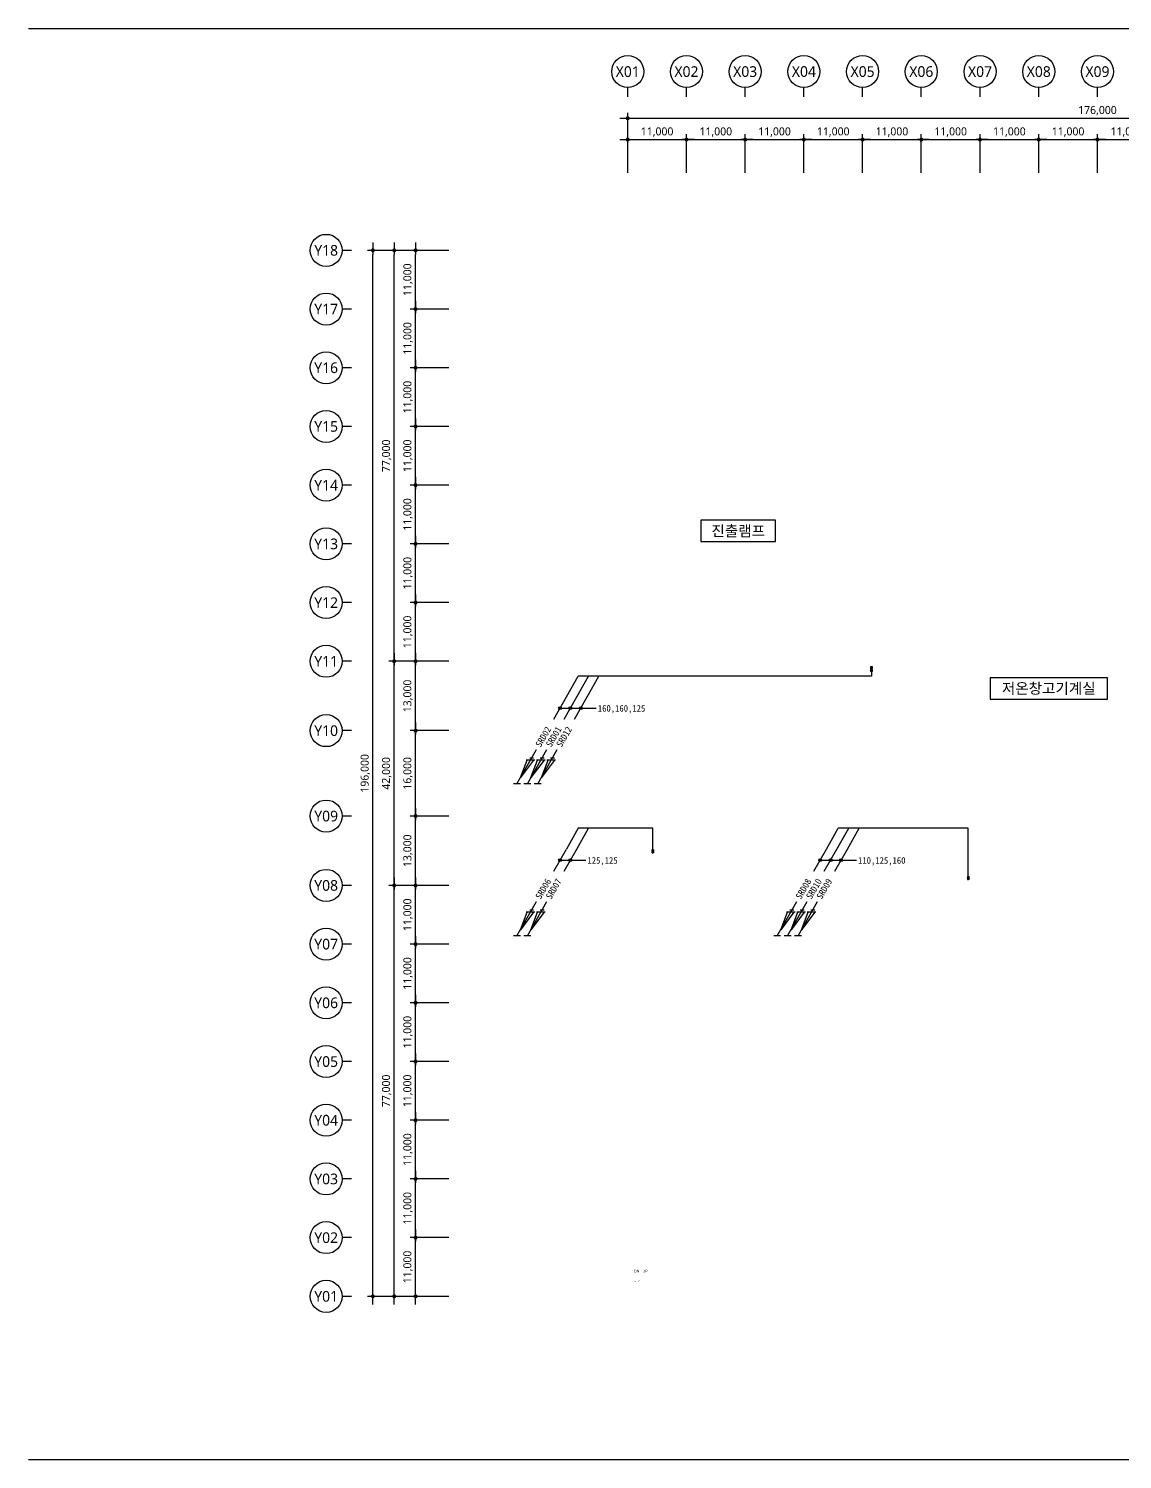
# Model space of a CAD drawing. Header units: millimetres. Extents: x 5104319 to 7084979, y 3076390 to 3633130.
# Drawn here: x 5104319 to 5309232, y 3096930 to 3365030 of the extents above; entities that cross this region are included whole.
import ezdxf
from ezdxf.enums import TextEntityAlignment as Align

# ---------------------------------------------------------------- set-up
doc = ezdxf.new("R2010")
doc.units = ezdxf.units.MM
doc.header["$PDMODE"] = 1
doc.layers.get('Defpoints').update_dxf_attribs({"color": 140})
for name, color, linetype, lineweight in [('A-AXIS-BUBL', 7, 'Continuous', 25), ('A-DIMS', 7, 'Continuous', 25), ('A-XXXX-TXT2', 3, 'Continuous', 25)]:
    doc.layers.add(name, color=color, linetype=linetype, lineweight=lineweight)
for name, color, linetype in [('ARCH', 8, 'Continuous'), ('사이포닉0', 3, 'Continuous'), ('사이포닉1', 3, 'Continuous')]:
    doc.layers.add(name, color=color, linetype=linetype)
doc.styles.add('HY울릉도L', font='')
doc.styles.add('맑은 고딕', font='malgun.ttf')
doc.styles.add('맑은고딕', font='malgun.ttf')
doc.styles.add('사이포닉', font='')
doc.styles.get('HY울릉도L').set_extended_font_data('Dotum')
doc.styles.get('사이포닉').set_extended_font_data('GulimChe')
doc.dimstyles.new('CDIM', dxfattribs={"dimtxt": 3, "dimasz": 1.5, "dimexe": 2, "dimexo": 1, "dimgap": 1, "dimtad": 1, "dimdec": 0, "dimrnd": 0.5, "dimzin": 0, "dimdsep": 32, "dimlunit": 6, "dimtxsty": 'HY울릉도L', "dimblk1": '_CIDOT', "dimblk2": '_CIDOT', "dimsah": 1, "dimcen": 5.5, "dimclrd": 2, "dimclre": 2, "dimclrt": 7, "dimadec": 0, "dimazin": 0, "dimtfac": 1, "dimtdec": 0, "dimtix": 1, "dimtmove": 2, "dimatfit": 1, "dimldrblk": '_CIDOT', "dimfxl": 1, "dimtolj": 1, "dimtzin": 0, "dimlwd": -1, "dimarcsym": 0})

# ---------------------------------------------------------------- blocks, each defined once
blk = doc.blocks.new('_CIDOT')
at = {"color": 0, "linetype": 'ByBlock'}
blk.add_line((2, 0), (-1, 0), dxfattribs=at)
at = {"color": 0, "linetype": 'ByBlock', "const_width": 0.5}
blk.add_lwpolyline([(-0.25, 0, 1), (0.25, 0, 1)], format="xyb", close=True, dxfattribs=at)
blk = doc.blocks.new('*D8')
at = {"layer": 'A-DIMS', "lineweight": -2, "transparency": 16777216}
for p, q in [((93193, 67121), (85943, 67121)), ((93193, 56121), (85943, 56121))]:
    blk.add_line(p, q, dxfattribs=at)
at = {"layer": 'A-DIMS', "transparency": 16777216}
blk.add_line((86943, 56871), (86943, 66371), dxfattribs=at)
at = {"layer": 'Defpoints', "color": 0, "transparency": 16777216}
for p in [(86943, 67121), (93693, 67121), (93693, 56121)]:
    blk.add_point(p, dxfattribs=at)
at = {"layer": 'A-DIMS', "transparency": 16777216, "xscale": 750, "yscale": 750, "zscale": 750}
for p, rotation in [((86943, 67121), 90), ((86943, 56121), 270)]:
    blk.add_blockref('_CIDOT', p, dxfattribs=dict(at, rotation=rotation))
at = {"layer": 'A-DIMS', "color": 3, "transparency": 16777216, "insert": (85538, 61621), "char_height": 1500, "attachment_point": 5, "rotation": 90, "style": '맑은고딕'}
blk.add_mtext('\\A1;11,000', dxfattribs=at)
blk = doc.blocks.new('*D9')
at = {"layer": 'A-DIMS', "lineweight": -2, "transparency": 16777216}
for p, q in [((93193, 78121), (85943, 78121)), ((93193, 67121), (85943, 67121))]:
    blk.add_line(p, q, dxfattribs=at)
at = {"layer": 'A-DIMS', "transparency": 16777216}
blk.add_line((86943, 67871), (86943, 77371), dxfattribs=at)
at = {"layer": 'Defpoints', "color": 0, "transparency": 16777216}
for p in [(86943, 78121), (93693, 78121), (93693, 67121)]:
    blk.add_point(p, dxfattribs=at)
at = {"layer": 'A-DIMS', "transparency": 16777216, "xscale": 750, "yscale": 750, "zscale": 750}
for p, rotation in [((86943, 78121), 90), ((86943, 67121), 270)]:
    blk.add_blockref('_CIDOT', p, dxfattribs=dict(at, rotation=rotation))
at = {"layer": 'A-DIMS', "color": 3, "transparency": 16777216, "insert": (85538, 72621), "char_height": 1500, "attachment_point": 5, "rotation": 90, "style": '맑은고딕'}
blk.add_mtext('\\A1;11,000', dxfattribs=at)
blk = doc.blocks.new('*D10')
at = {"layer": 'A-DIMS', "lineweight": -2, "transparency": 16777216}
for p, q in [((93193, 89121), (85943, 89121)), ((93193, 78121), (85943, 78121))]:
    blk.add_line(p, q, dxfattribs=at)
at = {"layer": 'A-DIMS', "transparency": 16777216}
blk.add_line((86943, 78871), (86943, 88371), dxfattribs=at)
at = {"layer": 'Defpoints', "color": 0, "transparency": 16777216}
for p in [(86943, 89121), (93693, 89121), (93693, 78121)]:
    blk.add_point(p, dxfattribs=at)
at = {"layer": 'A-DIMS', "transparency": 16777216, "xscale": 750, "yscale": 750, "zscale": 750}
for p, rotation in [((86943, 89121), 90), ((86943, 78121), 270)]:
    blk.add_blockref('_CIDOT', p, dxfattribs=dict(at, rotation=rotation))
at = {"layer": 'A-DIMS', "color": 3, "transparency": 16777216, "insert": (85538, 83621), "char_height": 1500, "attachment_point": 5, "rotation": 90, "style": '맑은고딕'}
blk.add_mtext('\\A1;11,000', dxfattribs=at)
blk = doc.blocks.new('*D11')
at = {"layer": 'A-DIMS', "lineweight": -2, "transparency": 16777216}
for p, q in [((93193, 100121), (85943, 100121)), ((93193, 89121), (85943, 89121))]:
    blk.add_line(p, q, dxfattribs=at)
at = {"layer": 'A-DIMS', "transparency": 16777216}
blk.add_line((86943, 89871), (86943, 99371), dxfattribs=at)
at = {"layer": 'Defpoints', "color": 0, "transparency": 16777216}
for p in [(86943, 100121), (93693, 100121), (93693, 89121)]:
    blk.add_point(p, dxfattribs=at)
at = {"layer": 'A-DIMS', "transparency": 16777216, "xscale": 750, "yscale": 750, "zscale": 750}
for p, rotation in [((86943, 100121), 90), ((86943, 89121), 270)]:
    blk.add_blockref('_CIDOT', p, dxfattribs=dict(at, rotation=rotation))
at = {"layer": 'A-DIMS', "color": 3, "transparency": 16777216, "insert": (85538, 94621), "char_height": 1500, "attachment_point": 5, "rotation": 90, "style": '맑은고딕'}
blk.add_mtext('\\A1;11,000', dxfattribs=at)
blk = doc.blocks.new('*D12')
at = {"layer": 'A-DIMS', "lineweight": -2, "transparency": 16777216}
for p, q in [((93193, 111121), (85943, 111121)), ((93193, 100121), (85943, 100121))]:
    blk.add_line(p, q, dxfattribs=at)
at = {"layer": 'A-DIMS', "transparency": 16777216}
blk.add_line((86943, 100871), (86943, 110371), dxfattribs=at)
at = {"layer": 'Defpoints', "color": 0, "transparency": 16777216}
for p in [(86943, 111121), (93693, 111121), (93693, 100121)]:
    blk.add_point(p, dxfattribs=at)
at = {"layer": 'A-DIMS', "transparency": 16777216, "xscale": 750, "yscale": 750, "zscale": 750}
for p, rotation in [((86943, 111121), 90), ((86943, 100121), 270)]:
    blk.add_blockref('_CIDOT', p, dxfattribs=dict(at, rotation=rotation))
at = {"layer": 'A-DIMS', "color": 3, "transparency": 16777216, "insert": (85538, 105621), "char_height": 1500, "attachment_point": 5, "rotation": 90, "style": '맑은고딕'}
blk.add_mtext('\\A1;11,000', dxfattribs=at)
blk = doc.blocks.new('*D13')
at = {"layer": 'A-DIMS', "lineweight": -2, "transparency": 16777216}
for p, q in [((93193, 122121), (85943, 122121)), ((93193, 111121), (85943, 111121))]:
    blk.add_line(p, q, dxfattribs=at)
at = {"layer": 'A-DIMS', "transparency": 16777216}
blk.add_line((86943, 111871), (86943, 121371), dxfattribs=at)
at = {"layer": 'Defpoints', "color": 0, "transparency": 16777216}
for p in [(86943, 122121), (93693, 122121), (93693, 111121)]:
    blk.add_point(p, dxfattribs=at)
at = {"layer": 'A-DIMS', "transparency": 16777216, "xscale": 750, "yscale": 750, "zscale": 750}
for p, rotation in [((86943, 122121), 90), ((86943, 111121), 270)]:
    blk.add_blockref('_CIDOT', p, dxfattribs=dict(at, rotation=rotation))
at = {"layer": 'A-DIMS', "color": 3, "transparency": 16777216, "insert": (85538, 116621), "char_height": 1500, "attachment_point": 5, "rotation": 90, "style": '맑은고딕'}
blk.add_mtext('\\A1;11,000', dxfattribs=at)
blk = doc.blocks.new('*D14')
at = {"layer": 'A-DIMS', "lineweight": -2, "transparency": 16777216}
for p, q in [((93193, 135121), (85943, 135121)), ((93193, 122121), (85943, 122121))]:
    blk.add_line(p, q, dxfattribs=at)
at = {"layer": 'A-DIMS', "transparency": 16777216}
blk.add_line((86943, 122871), (86943, 134371), dxfattribs=at)
at = {"layer": 'Defpoints', "color": 0, "transparency": 16777216}
for p in [(86943, 135121), (93693, 135121), (93693, 122121)]:
    blk.add_point(p, dxfattribs=at)
at = {"layer": 'A-DIMS', "transparency": 16777216, "xscale": 750, "yscale": 750, "zscale": 750}
for p, rotation in [((86943, 135121), 90), ((86943, 122121), 270)]:
    blk.add_blockref('_CIDOT', p, dxfattribs=dict(at, rotation=rotation))
at = {"layer": 'A-DIMS', "color": 3, "transparency": 16777216, "insert": (85538, 128621), "char_height": 1500, "attachment_point": 5, "rotation": 90, "style": '맑은고딕'}
blk.add_mtext('\\A1;13,000', dxfattribs=at)
blk = doc.blocks.new('*D15')
at = {"layer": 'A-DIMS', "lineweight": -2, "transparency": 16777216}
for p, q in [((93193, 151121), (85943, 151121)), ((93193, 135121), (85943, 135121))]:
    blk.add_line(p, q, dxfattribs=at)
at = {"layer": 'A-DIMS', "transparency": 16777216}
blk.add_line((86943, 135871), (86943, 150371), dxfattribs=at)
at = {"layer": 'Defpoints', "color": 0, "transparency": 16777216}
for p in [(86943, 151121), (93693, 151121), (93693, 135121)]:
    blk.add_point(p, dxfattribs=at)
at = {"layer": 'A-DIMS', "transparency": 16777216, "xscale": 750, "yscale": 750, "zscale": 750}
for p, rotation in [((86943, 151121), 90), ((86943, 135121), 270)]:
    blk.add_blockref('_CIDOT', p, dxfattribs=dict(at, rotation=rotation))
at = {"layer": 'A-DIMS', "color": 3, "transparency": 16777216, "insert": (85538, 143121), "char_height": 1500, "attachment_point": 5, "rotation": 90, "style": '맑은고딕'}
blk.add_mtext('\\A1;16,000', dxfattribs=at)
blk = doc.blocks.new('*D16')
at = {"layer": 'A-DIMS', "lineweight": -2, "transparency": 16777216}
for p, q in [((93193, 164121), (85943, 164121)), ((93193, 151121), (85943, 151121))]:
    blk.add_line(p, q, dxfattribs=at)
at = {"layer": 'A-DIMS', "transparency": 16777216}
blk.add_line((86943, 151871), (86943, 163371), dxfattribs=at)
at = {"layer": 'Defpoints', "color": 0, "transparency": 16777216}
for p in [(86943, 164121), (93693, 164121), (93693, 151121)]:
    blk.add_point(p, dxfattribs=at)
at = {"layer": 'A-DIMS', "transparency": 16777216, "xscale": 750, "yscale": 750, "zscale": 750}
for p, rotation in [((86943, 164121), 90), ((86943, 151121), 270)]:
    blk.add_blockref('_CIDOT', p, dxfattribs=dict(at, rotation=rotation))
at = {"layer": 'A-DIMS', "color": 3, "transparency": 16777216, "insert": (85538, 157621), "char_height": 1500, "attachment_point": 5, "rotation": 90, "style": '맑은고딕'}
blk.add_mtext('\\A1;13,000', dxfattribs=at)
blk = doc.blocks.new('*D17')
at = {"layer": 'A-DIMS', "lineweight": -2, "transparency": 16777216}
for p, q in [((93193, 175121), (85943, 175121)), ((93193, 164121), (85943, 164121))]:
    blk.add_line(p, q, dxfattribs=at)
at = {"layer": 'A-DIMS', "transparency": 16777216}
blk.add_line((86943, 164871), (86943, 174371), dxfattribs=at)
at = {"layer": 'Defpoints', "color": 0, "transparency": 16777216}
for p in [(86943, 175121), (93693, 175121), (93693, 164121)]:
    blk.add_point(p, dxfattribs=at)
at = {"layer": 'A-DIMS', "transparency": 16777216, "xscale": 750, "yscale": 750, "zscale": 750}
for p, rotation in [((86943, 175121), 90), ((86943, 164121), 270)]:
    blk.add_blockref('_CIDOT', p, dxfattribs=dict(at, rotation=rotation))
at = {"layer": 'A-DIMS', "color": 3, "transparency": 16777216, "insert": (85538, 169621), "char_height": 1500, "attachment_point": 5, "rotation": 90, "style": '맑은고딕'}
blk.add_mtext('\\A1;11,000', dxfattribs=at)
blk = doc.blocks.new('*D18')
at = {"layer": 'A-DIMS', "lineweight": -2, "transparency": 16777216}
for p, q in [((93193, 186121), (85943, 186121)), ((93193, 175121), (85943, 175121))]:
    blk.add_line(p, q, dxfattribs=at)
at = {"layer": 'A-DIMS', "transparency": 16777216}
blk.add_line((86943, 175871), (86943, 185371), dxfattribs=at)
at = {"layer": 'Defpoints', "color": 0, "transparency": 16777216}
for p in [(86943, 186121), (93693, 186121), (93693, 175121)]:
    blk.add_point(p, dxfattribs=at)
at = {"layer": 'A-DIMS', "transparency": 16777216, "xscale": 750, "yscale": 750, "zscale": 750}
for p, rotation in [((86943, 186121), 90), ((86943, 175121), 270)]:
    blk.add_blockref('_CIDOT', p, dxfattribs=dict(at, rotation=rotation))
at = {"layer": 'A-DIMS', "color": 3, "transparency": 16777216, "insert": (85538, 180621), "char_height": 1500, "attachment_point": 5, "rotation": 90, "style": '맑은고딕'}
blk.add_mtext('\\A1;11,000', dxfattribs=at)
blk = doc.blocks.new('*D19')
at = {"layer": 'A-DIMS', "lineweight": -2, "transparency": 16777216}
for p, q in [((93193, 197121), (85943, 197121)), ((93193, 186121), (85943, 186121))]:
    blk.add_line(p, q, dxfattribs=at)
at = {"layer": 'A-DIMS', "transparency": 16777216}
blk.add_line((86943, 186871), (86943, 196371), dxfattribs=at)
at = {"layer": 'Defpoints', "color": 0, "transparency": 16777216}
for p in [(86943, 197121), (93693, 197121), (93693, 186121)]:
    blk.add_point(p, dxfattribs=at)
at = {"layer": 'A-DIMS', "transparency": 16777216, "xscale": 750, "yscale": 750, "zscale": 750}
for p, rotation in [((86943, 197121), 90), ((86943, 186121), 270)]:
    blk.add_blockref('_CIDOT', p, dxfattribs=dict(at, rotation=rotation))
at = {"layer": 'A-DIMS', "color": 3, "transparency": 16777216, "insert": (85538, 191621), "char_height": 1500, "attachment_point": 5, "rotation": 90, "style": '맑은고딕'}
blk.add_mtext('\\A1;11,000', dxfattribs=at)
blk = doc.blocks.new('*D20')
at = {"layer": 'A-DIMS', "lineweight": -2, "transparency": 16777216}
for p, q in [((93193, 208121), (85943, 208121)), ((93193, 197121), (85943, 197121))]:
    blk.add_line(p, q, dxfattribs=at)
at = {"layer": 'A-DIMS', "transparency": 16777216}
blk.add_line((86943, 197871), (86943, 207371), dxfattribs=at)
at = {"layer": 'Defpoints', "color": 0, "transparency": 16777216}
for p in [(86943, 208121), (93693, 208121), (93693, 197121)]:
    blk.add_point(p, dxfattribs=at)
at = {"layer": 'A-DIMS', "transparency": 16777216, "xscale": 750, "yscale": 750, "zscale": 750}
for p, rotation in [((86943, 208121), 90), ((86943, 197121), 270)]:
    blk.add_blockref('_CIDOT', p, dxfattribs=dict(at, rotation=rotation))
at = {"layer": 'A-DIMS', "color": 3, "transparency": 16777216, "insert": (85538, 202621), "char_height": 1500, "attachment_point": 5, "rotation": 90, "style": '맑은고딕'}
blk.add_mtext('\\A1;11,000', dxfattribs=at)
blk = doc.blocks.new('*D21')
at = {"layer": 'A-DIMS', "lineweight": -2, "transparency": 16777216}
for p, q in [((93193, 219121), (85943, 219121)), ((93193, 208121), (85943, 208121))]:
    blk.add_line(p, q, dxfattribs=at)
at = {"layer": 'A-DIMS', "transparency": 16777216}
blk.add_line((86943, 208871), (86943, 218371), dxfattribs=at)
at = {"layer": 'Defpoints', "color": 0, "transparency": 16777216}
for p in [(86943, 219121), (93693, 219121), (93693, 208121)]:
    blk.add_point(p, dxfattribs=at)
at = {"layer": 'A-DIMS', "transparency": 16777216, "xscale": 750, "yscale": 750, "zscale": 750}
for p, rotation in [((86943, 219121), 90), ((86943, 208121), 270)]:
    blk.add_blockref('_CIDOT', p, dxfattribs=dict(at, rotation=rotation))
at = {"layer": 'A-DIMS', "color": 3, "transparency": 16777216, "insert": (85538, 213621), "char_height": 1500, "attachment_point": 5, "rotation": 90, "style": '맑은고딕'}
blk.add_mtext('\\A1;11,000', dxfattribs=at)
blk = doc.blocks.new('*D22')
at = {"layer": 'A-DIMS', "lineweight": -2, "transparency": 16777216}
for p, q in [((93193, 230121), (85943, 230121)), ((93193, 219121), (85943, 219121))]:
    blk.add_line(p, q, dxfattribs=at)
at = {"layer": 'A-DIMS', "transparency": 16777216}
blk.add_line((86943, 219871), (86943, 229371), dxfattribs=at)
at = {"layer": 'Defpoints', "color": 0, "transparency": 16777216}
for p in [(86943, 230121), (93693, 230121), (93693, 219121)]:
    blk.add_point(p, dxfattribs=at)
at = {"layer": 'A-DIMS', "transparency": 16777216, "xscale": 750, "yscale": 750, "zscale": 750}
for p, rotation in [((86943, 230121), 90), ((86943, 219121), 270)]:
    blk.add_blockref('_CIDOT', p, dxfattribs=dict(at, rotation=rotation))
at = {"layer": 'A-DIMS', "color": 3, "transparency": 16777216, "insert": (85538, 224621), "char_height": 1500, "attachment_point": 5, "rotation": 90, "style": '맑은고딕'}
blk.add_mtext('\\A1;11,000', dxfattribs=at)
blk = doc.blocks.new('*D23')
at = {"layer": 'A-DIMS', "lineweight": -2, "transparency": 16777216}
for p, q in [((93193, 241121), (85943, 241121)), ((93193, 230121), (85943, 230121))]:
    blk.add_line(p, q, dxfattribs=at)
at = {"layer": 'A-DIMS', "transparency": 16777216}
blk.add_line((86943, 230871), (86943, 240371), dxfattribs=at)
at = {"layer": 'Defpoints', "color": 0, "transparency": 16777216}
for p in [(86943, 241121), (93693, 241121), (93693, 230121)]:
    blk.add_point(p, dxfattribs=at)
at = {"layer": 'A-DIMS', "transparency": 16777216, "xscale": 750, "yscale": 750, "zscale": 750}
for p, rotation in [((86943, 241121), 90), ((86943, 230121), 270)]:
    blk.add_blockref('_CIDOT', p, dxfattribs=dict(at, rotation=rotation))
at = {"layer": 'A-DIMS', "color": 3, "transparency": 16777216, "insert": (85538, 235621), "char_height": 1500, "attachment_point": 5, "rotation": 90, "style": '맑은고딕'}
blk.add_mtext('\\A1;11,000', dxfattribs=at)
blk = doc.blocks.new('*D24')
at = {"layer": 'A-DIMS', "lineweight": -2, "transparency": 16777216}
for p, q in [((93193, 122121), (81943, 122121)), ((93193, 45121), (81943, 45121))]:
    blk.add_line(p, q, dxfattribs=at)
at = {"layer": 'A-DIMS', "transparency": 16777216}
blk.add_line((82943, 45871), (82943, 121371), dxfattribs=at)
at = {"layer": 'Defpoints', "color": 0, "transparency": 16777216}
for p in [(82943, 122121), (93693, 122121), (93693, 45121)]:
    blk.add_point(p, dxfattribs=at)
at = {"layer": 'A-DIMS', "transparency": 16777216, "xscale": 750, "yscale": 750, "zscale": 750}
for p, rotation in [((82943, 122121), 90), ((82943, 45121), 270)]:
    blk.add_blockref('_CIDOT', p, dxfattribs=dict(at, rotation=rotation))
at = {"layer": 'A-DIMS', "color": 3, "transparency": 16777216, "insert": (81542, 83621), "char_height": 1500, "attachment_point": 5, "rotation": 90, "style": '맑은고딕'}
blk.add_mtext('\\A1;77,000', dxfattribs=at)
blk = doc.blocks.new('*D25')
at = {"layer": 'A-DIMS', "lineweight": -2, "transparency": 16777216}
for p, q in [((93193, 241121), (77943, 241121)), ((93193, 45121), (77943, 45121))]:
    blk.add_line(p, q, dxfattribs=at)
at = {"layer": 'A-DIMS', "transparency": 16777216}
blk.add_line((78943, 45871), (78943, 240371), dxfattribs=at)
at = {"layer": 'Defpoints', "color": 0, "transparency": 16777216}
for p in [(78943, 241121), (93693, 241121), (93693, 45121)]:
    blk.add_point(p, dxfattribs=at)
at = {"layer": 'A-DIMS', "transparency": 16777216, "xscale": 750, "yscale": 750, "zscale": 750}
for p, rotation in [((78943, 241121), 90), ((78943, 45121), 270)]:
    blk.add_blockref('_CIDOT', p, dxfattribs=dict(at, rotation=rotation))
at = {"layer": 'A-DIMS', "color": 3, "transparency": 16777216, "insert": (77538, 143121), "char_height": 1500, "attachment_point": 5, "rotation": 90, "style": '맑은고딕'}
blk.add_mtext('\\A1;196,000', dxfattribs=at)
blk = doc.blocks.new('*D26')
at = {"layer": 'A-DIMS', "lineweight": -2, "transparency": 16777216}
for p, q in [((93193, 56121), (85943, 56121)), ((93193, 45121), (85943, 45121))]:
    blk.add_line(p, q, dxfattribs=at)
at = {"layer": 'A-DIMS', "transparency": 16777216}
blk.add_line((86943, 45871), (86943, 55371), dxfattribs=at)
at = {"layer": 'Defpoints', "color": 0, "transparency": 16777216}
for p in [(86943, 56121), (93693, 56121), (93693, 45121)]:
    blk.add_point(p, dxfattribs=at)
at = {"layer": 'A-DIMS', "transparency": 16777216, "xscale": 750, "yscale": 750, "zscale": 750}
for p, rotation in [((86943, 56121), 90), ((86943, 45121), 270)]:
    blk.add_blockref('_CIDOT', p, dxfattribs=dict(at, rotation=rotation))
at = {"layer": 'A-DIMS', "color": 3, "transparency": 16777216, "insert": (85538, 50621), "char_height": 1500, "attachment_point": 5, "rotation": 90, "style": '맑은고딕'}
blk.add_mtext('\\A1;11,000', dxfattribs=at)
blk = doc.blocks.new('*D27')
at = {"layer": 'A-DIMS', "lineweight": -2, "transparency": 16777216}
for p, q in [((93193, 164121), (81943, 164121)), ((93193, 122121), (81943, 122121))]:
    blk.add_line(p, q, dxfattribs=at)
at = {"layer": 'A-DIMS', "transparency": 16777216}
blk.add_line((82943, 122871), (82943, 163371), dxfattribs=at)
at = {"layer": 'Defpoints', "color": 0, "transparency": 16777216}
for p in [(82943, 164121), (93693, 164121), (93693, 122121)]:
    blk.add_point(p, dxfattribs=at)
at = {"layer": 'A-DIMS', "transparency": 16777216, "xscale": 750, "yscale": 750, "zscale": 750}
for p, rotation in [((82943, 164121), 90), ((82943, 122121), 270)]:
    blk.add_blockref('_CIDOT', p, dxfattribs=dict(at, rotation=rotation))
at = {"layer": 'A-DIMS', "color": 3, "transparency": 16777216, "insert": (81542, 143121), "char_height": 1500, "attachment_point": 5, "rotation": 90, "style": '맑은고딕'}
blk.add_mtext('\\A1;42,000', dxfattribs=at)
blk = doc.blocks.new('*D28')
at = {"layer": 'A-DIMS', "lineweight": -2, "transparency": 16777216}
for p, q in [((93193, 241121), (81943, 241121)), ((93193, 164121), (81943, 164121))]:
    blk.add_line(p, q, dxfattribs=at)
at = {"layer": 'A-DIMS', "transparency": 16777216}
blk.add_line((82943, 164871), (82943, 240371), dxfattribs=at)
at = {"layer": 'Defpoints', "color": 0, "transparency": 16777216}
for p in [(82943, 241121), (93693, 241121), (93693, 164121)]:
    blk.add_point(p, dxfattribs=at)
at = {"layer": 'A-DIMS', "transparency": 16777216, "xscale": 750, "yscale": 750, "zscale": 750}
for p, rotation in [((82943, 241121), 90), ((82943, 164121), 270)]:
    blk.add_blockref('_CIDOT', p, dxfattribs=dict(at, rotation=rotation))
at = {"layer": 'A-DIMS', "color": 3, "transparency": 16777216, "insert": (81542, 202621), "char_height": 1500, "attachment_point": 5, "rotation": 90, "style": '맑은고딕'}
blk.add_mtext('\\A1;77,000', dxfattribs=at)
blk = doc.blocks.new('*D29')
at = {"layer": 'A-DIMS', "lineweight": -2, "transparency": 16777216}
for p, q in [((148693, 255621), (148693, 262871)), ((159693, 255621), (159693, 262871))]:
    blk.add_line(p, q, dxfattribs=at)
at = {"layer": 'A-DIMS', "transparency": 16777216}
blk.add_line((149443, 261871), (158943, 261871), dxfattribs=at)
at = {"layer": 'Defpoints', "color": 0, "transparency": 16777216}
for p in [(159693, 261871), (148693, 255121), (159693, 255121)]:
    blk.add_point(p, dxfattribs=at)
at = {"layer": 'A-DIMS', "transparency": 16777216, "xscale": 750, "yscale": 750, "zscale": 750, "rotation": 180}
blk.add_blockref('_CIDOT', (148693, 261871), dxfattribs=at)
at = {"layer": 'A-DIMS', "transparency": 16777216, "xscale": 750, "yscale": 750, "zscale": 750}
blk.add_blockref('_CIDOT', (159693, 261871), dxfattribs=at)
at = {"layer": 'A-DIMS', "color": 3, "transparency": 16777216, "insert": (154193, 263275), "char_height": 1500, "attachment_point": 5, "style": '맑은고딕'}
blk.add_mtext('\\A1;11,000', dxfattribs=at)
blk = doc.blocks.new('*D30')
at = {"layer": 'A-DIMS', "lineweight": -2, "transparency": 16777216}
for p, q in [((159693, 255621), (159693, 262871)), ((170693, 255621), (170693, 262871))]:
    blk.add_line(p, q, dxfattribs=at)
at = {"layer": 'A-DIMS', "transparency": 16777216}
blk.add_line((160443, 261871), (169943, 261871), dxfattribs=at)
at = {"layer": 'Defpoints', "color": 0, "transparency": 16777216}
for p in [(170693, 261871), (159693, 255121), (170693, 255121)]:
    blk.add_point(p, dxfattribs=at)
at = {"layer": 'A-DIMS', "transparency": 16777216, "xscale": 750, "yscale": 750, "zscale": 750, "rotation": 180}
blk.add_blockref('_CIDOT', (159693, 261871), dxfattribs=at)
at = {"layer": 'A-DIMS', "transparency": 16777216, "xscale": 750, "yscale": 750, "zscale": 750}
blk.add_blockref('_CIDOT', (170693, 261871), dxfattribs=at)
at = {"layer": 'A-DIMS', "color": 3, "transparency": 16777216, "insert": (165193, 263275), "char_height": 1500, "attachment_point": 5, "style": '맑은고딕'}
blk.add_mtext('\\A1;11,000', dxfattribs=at)
blk = doc.blocks.new('*D31')
at = {"layer": 'A-DIMS', "lineweight": -2, "transparency": 16777216}
for p, q in [((170693, 255621), (170693, 262871)), ((181693, 255621), (181693, 262871))]:
    blk.add_line(p, q, dxfattribs=at)
at = {"layer": 'A-DIMS', "transparency": 16777216}
blk.add_line((171443, 261871), (180943, 261871), dxfattribs=at)
at = {"layer": 'Defpoints', "color": 0, "transparency": 16777216}
for p in [(181693, 261871), (170693, 255121), (181693, 255121)]:
    blk.add_point(p, dxfattribs=at)
at = {"layer": 'A-DIMS', "transparency": 16777216, "xscale": 750, "yscale": 750, "zscale": 750, "rotation": 180}
blk.add_blockref('_CIDOT', (170693, 261871), dxfattribs=at)
at = {"layer": 'A-DIMS', "transparency": 16777216, "xscale": 750, "yscale": 750, "zscale": 750}
blk.add_blockref('_CIDOT', (181693, 261871), dxfattribs=at)
at = {"layer": 'A-DIMS', "color": 3, "transparency": 16777216, "insert": (176193, 263275), "char_height": 1500, "attachment_point": 5, "style": '맑은고딕'}
blk.add_mtext('\\A1;11,000', dxfattribs=at)
blk = doc.blocks.new('*D32')
at = {"layer": 'A-DIMS', "lineweight": -2, "transparency": 16777216}
for p, q in [((181693, 255621), (181693, 262871)), ((192693, 255621), (192693, 262871))]:
    blk.add_line(p, q, dxfattribs=at)
at = {"layer": 'A-DIMS', "transparency": 16777216}
blk.add_line((182443, 261871), (191943, 261871), dxfattribs=at)
at = {"layer": 'Defpoints', "color": 0, "transparency": 16777216}
for p in [(192693, 261871), (181693, 255121), (192693, 255121)]:
    blk.add_point(p, dxfattribs=at)
at = {"layer": 'A-DIMS', "transparency": 16777216, "xscale": 750, "yscale": 750, "zscale": 750, "rotation": 180}
blk.add_blockref('_CIDOT', (181693, 261871), dxfattribs=at)
at = {"layer": 'A-DIMS', "transparency": 16777216, "xscale": 750, "yscale": 750, "zscale": 750}
blk.add_blockref('_CIDOT', (192693, 261871), dxfattribs=at)
at = {"layer": 'A-DIMS', "color": 3, "transparency": 16777216, "insert": (187193, 263275), "char_height": 1500, "attachment_point": 5, "style": '맑은고딕'}
blk.add_mtext('\\A1;11,000', dxfattribs=at)
blk = doc.blocks.new('*D33')
at = {"layer": 'A-DIMS', "lineweight": -2, "transparency": 16777216}
for p, q in [((192693, 255621), (192693, 262871)), ((203693, 255621), (203693, 262871))]:
    blk.add_line(p, q, dxfattribs=at)
at = {"layer": 'A-DIMS', "transparency": 16777216}
blk.add_line((193443, 261871), (202943, 261871), dxfattribs=at)
at = {"layer": 'Defpoints', "color": 0, "transparency": 16777216}
for p in [(203693, 261871), (192693, 255121), (203693, 255121)]:
    blk.add_point(p, dxfattribs=at)
at = {"layer": 'A-DIMS', "transparency": 16777216, "xscale": 750, "yscale": 750, "zscale": 750, "rotation": 180}
blk.add_blockref('_CIDOT', (192693, 261871), dxfattribs=at)
at = {"layer": 'A-DIMS', "transparency": 16777216, "xscale": 750, "yscale": 750, "zscale": 750}
blk.add_blockref('_CIDOT', (203693, 261871), dxfattribs=at)
at = {"layer": 'A-DIMS', "color": 3, "transparency": 16777216, "insert": (198193, 263275), "char_height": 1500, "attachment_point": 5, "style": '맑은고딕'}
blk.add_mtext('\\A1;11,000', dxfattribs=at)
blk = doc.blocks.new('*D34')
at = {"layer": 'A-DIMS', "lineweight": -2, "transparency": 16777216}
for p, q in [((203693, 255621), (203693, 262871)), ((214693, 255621), (214693, 262871))]:
    blk.add_line(p, q, dxfattribs=at)
at = {"layer": 'A-DIMS', "transparency": 16777216}
blk.add_line((204443, 261871), (213943, 261871), dxfattribs=at)
at = {"layer": 'Defpoints', "color": 0, "transparency": 16777216}
for p in [(214693, 261871), (203693, 255121), (214693, 255121)]:
    blk.add_point(p, dxfattribs=at)
at = {"layer": 'A-DIMS', "transparency": 16777216, "xscale": 750, "yscale": 750, "zscale": 750, "rotation": 180}
blk.add_blockref('_CIDOT', (203693, 261871), dxfattribs=at)
at = {"layer": 'A-DIMS', "transparency": 16777216, "xscale": 750, "yscale": 750, "zscale": 750}
blk.add_blockref('_CIDOT', (214693, 261871), dxfattribs=at)
at = {"layer": 'A-DIMS', "color": 3, "transparency": 16777216, "insert": (209193, 263275), "char_height": 1500, "attachment_point": 5, "style": '맑은고딕'}
blk.add_mtext('\\A1;11,000', dxfattribs=at)
blk = doc.blocks.new('*D35')
at = {"layer": 'A-DIMS', "lineweight": -2, "transparency": 16777216}
for p, q in [((214693, 255621), (214693, 262871)), ((225693, 255621), (225693, 262871))]:
    blk.add_line(p, q, dxfattribs=at)
at = {"layer": 'A-DIMS', "transparency": 16777216}
blk.add_line((215443, 261871), (224943, 261871), dxfattribs=at)
at = {"layer": 'Defpoints', "color": 0, "transparency": 16777216}
for p in [(225693, 261871), (214693, 255121), (225693, 255121)]:
    blk.add_point(p, dxfattribs=at)
at = {"layer": 'A-DIMS', "transparency": 16777216, "xscale": 750, "yscale": 750, "zscale": 750, "rotation": 180}
blk.add_blockref('_CIDOT', (214693, 261871), dxfattribs=at)
at = {"layer": 'A-DIMS', "transparency": 16777216, "xscale": 750, "yscale": 750, "zscale": 750}
blk.add_blockref('_CIDOT', (225693, 261871), dxfattribs=at)
at = {"layer": 'A-DIMS', "color": 3, "transparency": 16777216, "insert": (220193, 263275), "char_height": 1500, "attachment_point": 5, "style": '맑은고딕'}
blk.add_mtext('\\A1;11,000', dxfattribs=at)
blk = doc.blocks.new('*D42')
at = {"layer": 'A-DIMS', "lineweight": -2, "transparency": 16777216}
for p, q in [((126693, 255621), (126693, 266871)), ((302693, 255621), (302693, 266871))]:
    blk.add_line(p, q, dxfattribs=at)
at = {"layer": 'A-DIMS', "transparency": 16777216}
blk.add_line((127443, 265871), (301943, 265871), dxfattribs=at)
at = {"layer": 'Defpoints', "color": 0, "transparency": 16777216}
for p in [(302693, 265871), (126693, 255121), (302693, 255121)]:
    blk.add_point(p, dxfattribs=at)
at = {"layer": 'A-DIMS', "transparency": 16777216, "xscale": 750, "yscale": 750, "zscale": 750, "rotation": 180}
blk.add_blockref('_CIDOT', (126693, 265871), dxfattribs=at)
at = {"layer": 'A-DIMS', "transparency": 16777216, "xscale": 750, "yscale": 750, "zscale": 750}
blk.add_blockref('_CIDOT', (302693, 265871), dxfattribs=at)
at = {"layer": 'A-DIMS', "color": 3, "transparency": 16777216, "insert": (214693, 267275), "char_height": 1500, "attachment_point": 5, "style": '맑은고딕'}
blk.add_mtext('\\A1;176,000', dxfattribs=at)
blk = doc.blocks.new('*D44')
at = {"layer": 'A-DIMS', "lineweight": -2, "transparency": 16777216}
for p, q in [((126693, 255621), (126693, 262871)), ((137693, 255621), (137693, 262871))]:
    blk.add_line(p, q, dxfattribs=at)
at = {"layer": 'A-DIMS', "transparency": 16777216}
blk.add_line((127443, 261871), (136943, 261871), dxfattribs=at)
at = {"layer": 'Defpoints', "color": 0, "transparency": 16777216}
for p in [(137693, 261871), (126693, 255121), (137693, 255121)]:
    blk.add_point(p, dxfattribs=at)
at = {"layer": 'A-DIMS', "transparency": 16777216, "xscale": 750, "yscale": 750, "zscale": 750, "rotation": 180}
blk.add_blockref('_CIDOT', (126693, 261871), dxfattribs=at)
at = {"layer": 'A-DIMS', "transparency": 16777216, "xscale": 750, "yscale": 750, "zscale": 750}
blk.add_blockref('_CIDOT', (137693, 261871), dxfattribs=at)
at = {"layer": 'A-DIMS', "color": 3, "transparency": 16777216, "insert": (132193, 263275), "char_height": 1500, "attachment_point": 5, "style": '맑은고딕'}
blk.add_mtext('\\A1;11,000', dxfattribs=at)
blk = doc.blocks.new('*D45')
at = {"layer": 'A-DIMS', "lineweight": -2, "transparency": 16777216}
for p, q in [((137693, 255621), (137693, 262871)), ((148693, 255621), (148693, 262871))]:
    blk.add_line(p, q, dxfattribs=at)
at = {"layer": 'A-DIMS', "transparency": 16777216}
blk.add_line((138443, 261871), (147943, 261871), dxfattribs=at)
at = {"layer": 'Defpoints', "color": 0, "transparency": 16777216}
for p in [(148693, 261871), (137693, 255121), (148693, 255121)]:
    blk.add_point(p, dxfattribs=at)
at = {"layer": 'A-DIMS', "transparency": 16777216, "xscale": 750, "yscale": 750, "zscale": 750, "rotation": 180}
blk.add_blockref('_CIDOT', (137693, 261871), dxfattribs=at)
at = {"layer": 'A-DIMS', "transparency": 16777216, "xscale": 750, "yscale": 750, "zscale": 750}
blk.add_blockref('_CIDOT', (148693, 261871), dxfattribs=at)
at = {"layer": 'A-DIMS', "color": 3, "transparency": 16777216, "insert": (143193, 263275), "char_height": 1500, "attachment_point": 5, "style": '맑은고딕'}
blk.add_mtext('\\A1;11,000', dxfattribs=at)
blk = doc.blocks.new('글_진출램프')
at = {"layer": 'A-XXXX-TXT2', "color": 0}
blk.add_lwpolyline([(-7000, -1997), (7000, -1997), (7000, 2003), (-7000, 2003)], close=True, dxfattribs=at)
at = {"layer": 'A-XXXX-TXT2', "style": '맑은고딕'}
blk.add_text('진출램프', height=2000, dxfattribs=at).set_placement((0, 3), align=Align.MIDDLE_CENTER)
blk = doc.blocks.new('글_냉동창고기계실')
at = {"layer": 'A-XXXX-TXT2', "color": 0}
blk.add_lwpolyline([(-11000, -2000), (11000, -2000), (11000, 2000), (-11000, 2000)], close=True, dxfattribs=at)
at = {"layer": 'A-XXXX-TXT2', "style": '맑은고딕'}
blk.add_text('저온창고기계실', height=2000, dxfattribs=at).set_placement((0, 0), align=Align.MIDDLE_CENTER)
blk = doc.blocks.new('RISER2')
at = {"color": 1}
for p, q in [((491, 654), (0, 0)), ((0, 0), (251, 654))]:
    blk.add_line(p, q, dxfattribs=at)
at = {"color": 2}
for p, q in [((534, 654), (209, 654)), ((491, 735), (343, 735))]:
    blk.add_line(p, q, dxfattribs=at)
blk = doc.blocks.new('DIM(210222)')
for p, q in [((126693, 269870.6), (126693, 271620.6)), ((137693, 269870.6), (137693, 271620.6)), ((148693, 269870.6), (148693, 271620.6)), ((159693, 269870.6), (159693, 271620.6)), ((170693, 269870.6), (170693, 271620.6)), ((181693, 269870.6), (181693, 271620.6)), ((192693, 269870.6), (192693, 271620.6)), ((203693, 269870.6), (203693, 271620.6)), ((214693, 269870.6), (214693, 271620.6)), ((74943, 241120.6), (73193, 241120.6)), ((74943, 230120.6), (73193, 230120.6)), ((74943, 219120.6), (73193, 219120.6)), ((74943, 208120.6), (73193, 208120.6)), ((74943, 197120.6), (73193, 197120.6)), ((74943, 186120.6), (73193, 186120.6)), ((74943, 175120.6), (73193, 175120.6)), ((74943, 164120.6), (73193, 164120.6)), ((74943, 151120.6), (73193, 151120.6)), ((74943, 135120.6), (73193, 135120.6)), ((74943, 122120.6), (73193, 122120.6)), ((74943, 111120.6), (73193, 111120.6)), ((74943, 100120.6), (73193, 100120.6)), ((74943, 89120.6), (73193, 89120.6)), ((74943, 78120.6), (73193, 78120.6)), ((74943, 67120.6), (73193, 67120.6)), ((74943, 56120.6), (73193, 56120.6)), ((74943, 45120.6), (73193, 45120.6))]:
    blk.add_line(p, q)
at = {"layer": 'A-AXIS-BUBL', "ltscale": 0.2}
for centre in [(126693, 274620.6), (137693, 274620.6), (148693, 274620.6), (159693, 274620.6), (170693, 274620.6), (181693, 274620.6), (192693, 274620.6), (203693, 274620.6), (214693, 274620.6), (70193, 241120.6), (70193, 230120.6), (70193, 219120.6), (70193, 208120.6), (70193, 197120.6), (70193, 186120.6), (70193, 175120.6), (70193, 164120.6), (70193, 151120.6), (70193, 135120.6), (70193, 122120.6), (70193, 111120.6), (70193, 100120.6), (70193, 89120.6), (70193, 78120.6), (70193, 67120.6), (70193, 56120.6), (70193, 45120.6)]:
    blk.add_circle(centre, 3000, dxfattribs=at)
at = {"layer": 'A-XXXX-TXT2', "ltscale": 0.2, "style": '맑은고딕'}
for s, p in [('X01', (126693, 274620.6)), ('X02', (137693, 274620.6)), ('X03', (148693, 274620.6)), ('X04', (159693, 274620.6)), ('X05', (170693, 274620.6)), ('X06', (181693, 274620.6)), ('X07', (192693, 274620.6)), ('X08', (203693, 274620.6)), ('X09', (214693, 274620.6)), ('Y18', (70193, 241120.6)), ('Y17', (70193, 230120.6)), ('Y16', (70193, 219120.6)), ('Y15', (70193, 208120.6)), ('Y14', (70193, 197120.6)), ('Y13', (70193, 186120.6)), ('Y12', (70193, 175120.6)), ('Y11', (70193, 164120.6)), ('Y10', (70193, 151120.6)), ('Y09', (70193, 135120.6)), ('Y08', (70193, 122120.6)), ('Y07', (70193, 111120.6)), ('Y06', (70193, 100120.6)), ('Y05', (70193, 89120.6)), ('Y04', (70193, 78120.6)), ('Y03', (70193, 67120.6)), ('Y02', (70193, 56120.6)), ('Y01', (70193, 45120.6))]:
    blk.add_text(s, height=2000, dxfattribs=at).set_placement(p, align=Align.MIDDLE)
at = {"layer": 'A-DIMS'}
for p1, p2, distance, picture, middle in [((126693, 255120.6), (302693, 255120.6), 10750, '*D42', (214693, 267275.5)), ((126693, 255120.6), (137693, 255120.6), 6750, '*D44', (132193, 263275.5)), ((137693, 255120.6), (148693, 255120.6), 6750, '*D45', (143193, 263275.5)), ((148693, 255120.6), (159693, 255120.6), 6750, '*D29', (154193, 263275.5)), ((159693, 255120.6), (170693, 255120.6), 6750, '*D30', (165193, 263275.5)), ((170693, 255120.6), (181693, 255120.6), 6750, '*D31', (176193, 263275.5)), ((181693, 255120.6), (192693, 255120.6), 6750, '*D32', (187193, 263275.5)), ((192693, 255120.6), (203693, 255120.6), 6750, '*D33', (198193, 263275.5)), ((203693, 255120.6), (214693, 255120.6), 6750, '*D34', (209193, 263275.5)), ((214693, 255120.6), (225693, 255120.6), 6750, '*D35', (220193, 263275.5)), ((93693, 45120.6), (93693, 241120.6), 14750, '*D25', (77538.1, 143120.6)), ((93693, 164120.6), (93693, 241120.6), 10750, '*D28', (81542.2, 202620.6)), ((93693, 230120.6), (93693, 241120.6), 6750, '*D23', (85538.1, 235620.6)), ((93693, 219120.6), (93693, 230120.6), 6750, '*D22', (85538.1, 224620.6)), ((93693, 208120.6), (93693, 219120.6), 6750, '*D21', (85538.1, 213620.6)), ((93693, 197120.6), (93693, 208120.6), 6750, '*D20', (85538.1, 202620.6)), ((93693, 186120.6), (93693, 197120.6), 6750, '*D19', (85538.1, 191620.6)), ((93693, 175120.6), (93693, 186120.6), 6750, '*D18', (85538.1, 180620.6)), ((93693, 164120.6), (93693, 175120.6), 6750, '*D17', (85538.1, 169620.6)), ((93693, 122120.6), (93693, 164120.6), 10750, '*D27', (81542.2, 143120.6)), ((93693, 151120.6), (93693, 164120.6), 6750, '*D16', (85538.1, 157620.6)), ((93693, 135120.6), (93693, 151120.6), 6750, '*D15', (85538.1, 143120.6)), ((93693, 122120.6), (93693, 135120.6), 6750, '*D14', (85538.1, 128620.6)), ((93693, 45120.6), (93693, 122120.6), 10750, '*D24', (81542.2, 83620.6)), ((93693, 111120.6), (93693, 122120.6), 6750, '*D13', (85538.1, 116620.6)), ((93693, 100120.6), (93693, 111120.6), 6750, '*D12', (85538.1, 105620.6)), ((93693, 89120.6), (93693, 100120.6), 6750, '*D11', (85538.1, 94620.6)), ((93693, 78120.6), (93693, 89120.6), 6750, '*D10', (85538.1, 83620.6)), ((93693, 67120.6), (93693, 78120.6), 6750, '*D9', (85538.1, 72620.6)), ((93693, 56120.6), (93693, 67120.6), 6750, '*D8', (85538.1, 61620.6)), ((93693, 45120.6), (93693, 56120.6), 6750, '*D26', (85538.1, 50620.6))]:
    dim = blk.add_aligned_dim(p1=p1, p2=p2, distance=distance, dimstyle='CDIM', override={"dimscale": 500, "dimtxsty": '맑은고딕', "dimclrd": 256, "dimclre": 256, "dimclrt": 3}, dxfattribs=at)
    dim.commit()
    dim.dimension.update_dxf_attribs({"geometry": picture, "text_midpoint": middle})

msp = doc.modelspace()

# ---------------------------------------------------------------- linework, layer by layer
for p, q in [((5104318.8, 3365030.2), (5823068.8, 3365030.2)), ((5104318.8, 3096930.2), (5823068.8, 3096930.2))]:
    msp.add_line(p, q)
at = {"layer": '사이포닉0', "color": 1}
for p, q in [((5262458.1, 3245366.9), (5262008.1, 3245366.9)), ((5262458.1, 3245016.9), (5262008.1, 3245016.9)), ((5262458.1, 3244666.9), (5262008.1, 3244666.9)), ((5262233.1, 3245141.9), (5262233.1, 3245591.9)), ((5262233.1, 3244791.9), (5262233.1, 3245241.9)), ((5262233.1, 3244441.9), (5262233.1, 3244891.9)), ((5221486.8, 3211055.7), (5221036.8, 3211055.7)), ((5221486.8, 3210705.7), (5221036.8, 3210705.7)), ((5221261.8, 3210830.7), (5221261.8, 3211280.7)), ((5221261.8, 3210480.7), (5221261.8, 3210930.7)), ((5280595, 3206037.2), (5280145, 3206037.2)), ((5280595, 3205687.2), (5280145, 3205687.2)), ((5280370, 3205812.2), (5280370, 3206262.2)), ((5280370, 3205462.2), (5280370, 3205912.2))]:
    msp.add_line(p, q, dxfattribs=at)
at = {"layer": '사이포닉0'}
for centre in [(5262233.1, 3245366.9), (5262233.1, 3245016.9), (5262233.1, 3244666.9), (5221261.8, 3211055.7), (5221261.8, 3210705.7), (5280370, 3206037.2), (5280370, 3205687.2)]:
    msp.add_circle(centre, 150, dxfattribs=at)
at = {"layer": '사이포닉1', "color": 1}
for p, q in [((5205060.2, 3239798.4), (5207262.7, 3243679)), ((5207009.4, 3239798.4), (5209211.8, 3243679)), ((5208958.5, 3239798.4), (5211161, 3243679)), ((5203873.8, 3237708.2), (5210662.9, 3237708.2)), ((5196461, 3223503.5), (5195162.4, 3223503.5)), ((5198410.2, 3223503.5), (5197111.6, 3223503.5)), ((5200359.4, 3223503.5), (5199060.7, 3223503.5)), ((5207009.4, 3211304.5), (5209211.8, 3215185.1)), ((5253811.8, 3211304.5), (5256014.3, 3215185.1)), ((5255761, 3211304.5), (5257963.4, 3215185.1)), ((5257710.1, 3211304.5), (5259912.6, 3215185.1)), ((5203873.8, 3209214.3), (5208713.7, 3209214.3)), ((5252625.4, 3209214.3), (5259414.5, 3209214.3)), ((5196461, 3195009.6), (5195162.4, 3195009.6)), ((5198410.2, 3195009.6), (5197111.6, 3195009.6)), ((5245212.6, 3195009.6), (5243914, 3195009.6)), ((5247161.8, 3195009.6), (5245863.1, 3195009.6)), ((5249110.9, 3195009.6), (5247812.3, 3195009.6))]:
    msp.add_line(p, q, dxfattribs=at)
at = {"layer": '사이포닉1', "color": 2}
for p, q in [((5202687.5, 3235617.9), (5205060.2, 3239798.4)), ((5204636.6, 3235617.9), (5207009.4, 3239798.4)), ((5206585.8, 3235617.9), (5208958.5, 3239798.4)), ((5195811.7, 3223503.5), (5199470.5, 3229949.9)), ((5197760.9, 3223503.5), (5201419.7, 3229949.9)), ((5199710, 3223503.5), (5203368.8, 3229949.9)), ((5202687.5, 3207124), (5205060.2, 3211304.5)), ((5204636.6, 3207124), (5207009.4, 3211304.5)), ((5251439.1, 3207124), (5253811.8, 3211304.5)), ((5253388.2, 3207124), (5255761, 3211304.5)), ((5255337.4, 3207124), (5257710.1, 3211304.5)), ((5195811.7, 3195009.6), (5199470.5, 3201456)), ((5197760.9, 3195009.6), (5201419.7, 3201456)), ((5244563.3, 3195009.6), (5248222.1, 3201456)), ((5246512.5, 3195009.6), (5250171.2, 3201456)), ((5248461.6, 3195009.6), (5252120.4, 3201456))]:
    msp.add_line(p, q, dxfattribs=at)
at = {"layer": '사이포닉1', "color": 1}
for points in [[(5262233.1, 3245016.9), (5262233.1, 3243679), (5207262.7, 3243679)], [(5221261.8, 3210705.7), (5221261.8, 3215185.1), (5207262.7, 3215185.1), (5205060.2, 3211304.5)], [(5280370, 3205687.2), (5280370, 3215185.1), (5256014.3, 3215185.1)]]:
    msp.add_lwpolyline(points, dxfattribs=at)
for centre, radius in [((5203873.8, 3237708.2), 265.8), ((5203873.8, 3237708.2), 181.3), ((5205823, 3237708.2), 265.8), ((5205823, 3237708.2), 181.3), ((5207772.2, 3237708.2), 265.8), ((5207772.2, 3237708.2), 181.3), ((5203873.8, 3209214.3), 265.8), ((5203873.8, 3209214.3), 181.3), ((5205823, 3209214.3), 265.8), ((5205823, 3209214.3), 181.3), ((5252625.4, 3209214.3), 265.8), ((5252625.4, 3209214.3), 181.3), ((5254574.6, 3209214.3), 265.8), ((5254574.6, 3209214.3), 181.3), ((5256523.8, 3209214.3), 265.8), ((5256523.8, 3209214.3), 181.3)]:
    msp.add_circle(centre, radius, dxfattribs=at)

# ---------------------------------------------------------------- block references
msp.add_blockref('DIM(210222)', (5089868.8, 3082360.8))
at = {"layer": 'ARCH'}
for name, p in [('글_진출램프', (5237261.8, 3270900.8)), ('글_냉동창고기계실', (5295439.7, 3241403.3))]:
    msp.add_blockref(name, p, dxfattribs=at)
at = {"layer": '사이포닉1', "color": 2, "xscale": 5, "yscale": 5, "zscale": 5}
for p in [(5196479.6, 3224680.3), (5198428.8, 3224680.3), (5200378, 3224680.3), (5196479.6, 3196186.4), (5198428.8, 3196186.4), (5245231.2, 3196186.4), (5247180.4, 3196186.4), (5249129.6, 3196186.4)]:
    msp.add_blockref('RISER2', p, dxfattribs=at)

# ---------------------------------------------------------------- texts
at = {"layer": 'ARCH', "ltscale": 100, "style": '맑은 고딕'}
for s, height, p in [('DN', 500, (5218246.4, 3132207.7)), ('UP', 500, (5219839.3, 3132210)), ('ST', 200, (5217869.1, 3130276.5)), ('ST', 200, (5218704.8, 3130292.9))]:
    msp.add_text(s, height=height, dxfattribs=at).set_placement(p, align=Align.MIDDLE_CENTER)
at = {"layer": '사이포닉1', "color": 2, "style": '사이포닉'}
for s, p in [('160,160,125', (5210963.1, 3237037.1)), ('125,125', (5209013.9, 3208543.2)), ('110,125,160', (5259714.6, 3208543.2))]:
    msp.add_text(s, height=1250, dxfattribs=at).set_placement(p)
for s, p in [('SRD02', (5200269, 3230274.7)), ('SRD01', (5202218.1, 3230274.7)), ('SRD12', (5204167.3, 3230274.7)), ('SRD06', (5200269, 3201780.8)), ('SRD07', (5202218.1, 3201780.8)), ('SRD08', (5249020.6, 3201780.8)), ('SRD10', (5250969.7, 3201780.8)), ('SRD09', (5252918.9, 3201780.8))]:
    msp.add_text(s, height=1250, rotation=60.000001, dxfattribs=at).set_placement(p)

doc.saveas('drawing.dxf')
